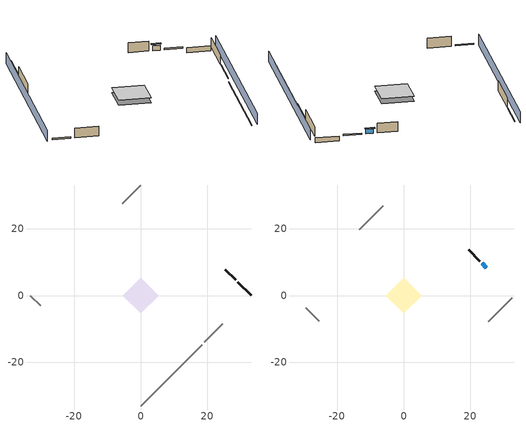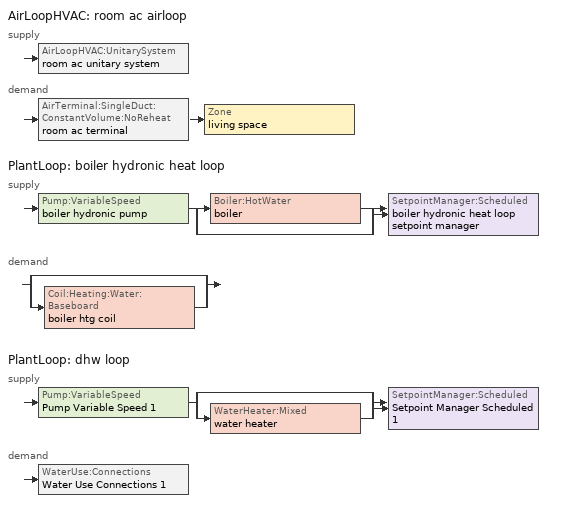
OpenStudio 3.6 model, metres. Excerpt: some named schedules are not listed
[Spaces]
crawlspace - vented 1
 floor foundation (Slab1 construction): -5.38,0 0,5.38 5.38,0 0,-5.38 z-0.91
 wall outside (RimJoist1 construction): 28.52,4.67 25.44,7.75 z0.3:0.61
 wall adiabatic (RimJoist2 construction): 19.1,-14.09 24.66,-8.53 z0.3:0.61
 wall adiabatic (RimJoist3 construction): -33.19,0 -30.11,-3.08 z0.3:0.61
 wall adiabatic (RimJoist4 construction): 0,33.19 -5.56,27.63 z0.3:0.61
 wall foundation (FoundationWall1 construction): 33.19,0 29.18,4.01 z-0.91:0.3
 wall adiabatic (FoundationWall2 construction): 0,-33.19 18.44,-14.75 z-0.3:0
living space 1
 floor to crawlspace - vented 1 (Floor1 construction): -5.38,0 0,5.38 5.38,0 0,-5.38 z0.3
 wall outside (Wall1 construction): 22.89,10.29 19.49,13.7 z0.3:2.74
 wall outside (AdiabaticWallConstruction): 24.78,8.4 23.55,9.64 z0.3:1.49
 wall adiabatic (Wall2 construction): 25.31,-7.87 32.53,-0.66 z0.3:2.74
 wall adiabatic (Wall3 construction): -29.45,-3.74 -25.44,-7.75 z0.3:2.74
 wall adiabatic (Wall4 construction): -6.22,26.97 -13.43,19.75 z0.3:2.74
 window (WindowConstruction): 24.78,8.4 23.55,9.64 z0.3:1.49
 ceiling adiabatic (Floor2 construction): 0,-5.38 5.38,0 0,5.38 -5.38,0 z0.3
shading: 24.78,8.4 23.55,9.64 z0.3:1.49; -0.86,34.05 -34.05,0.86 / 0.86,-34.05 34.05,-0.86 z0:2.74; 23.33,9.85 25,8.19 25.43,8.62 23.77,10.28 z1.8
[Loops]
AirLoopHVAC 'room ac airloop'
 supply: AirLoopHVAC:UnitarySystem 'room ac unitary system'
 demand: AirTerminal:SingleDuct:ConstantVolume:NoReheat 'room ac terminal' > Zone 'living space'
PlantLoop 'boiler hydronic heat loop'
 supply: Pump:VariableSpeed 'boiler hydronic pump' > split
  | Boiler:HotWater 'boiler'
  | bypass
  join > SetpointManager:Scheduled 'boiler hydronic heat loop setpoint manager'
 demand: split
  | bypass
  | Coil:Heating:Water:Baseboard 'boiler htg coil'
PlantLoop 'dhw loop'
 supply: Pump:VariableSpeed 'Pump Variable Speed 1' > split
  | bypass
  | WaterHeater:Mixed 'water heater'
  join > SetpointManager:Scheduled 'Setpoint Manager Scheduled 1'
 demand: WaterUse:Connections 'Water Use Connections 1'
[Site]
New York-Central Park Observatory-Belevedere Castle_NY_USA: Latitude {deg}=40.7793; Longitude {deg}=-73.9691; Time Zone {hr}=-5; Elevation {m}=40; Terrain=Suburbs
[Site:GroundTemperature:Shallow]
7.64675, 5.60199, 5.43824, 6.40858, 10.304, 14.1812, 17.5425, 19.6719, 19.8528, 18.1209, 14.8453, 11.087
[Site:GroundTemperature:Deep]
12.4817, 12.4817, 12.4817, 12.4817, 12.4817, 12.4817, 12.4817, 12.4817, 12.4817, 12.4817, 12.4817, 12.4817
[Site:WaterMainsTemperature]
Calculation Method=Schedule; Temperature Schedule=mains temperature schedule
[Building]
Building 1
[Material] Roughness=Rough
Name | Thickness {m} | Conductivity {W/m-K} | Density {kg/m3} | Specific Heat {J/kg-K} | Thermal Absorptance | Solar Absorptance | Visible Absorptance
osb sheathing 0.5 in. | 0.0127 | 0.115458 | 512.64 | 1214.23 | 0.9 | 0.7 | 0.7
wall layer 1 | 0.2032 | 0.391406 | 1762.2 | 795.53 | 0.9 | 0.7 | 0.7
gypsum board | 0.0127 | 0.160291 | 801 | 837.4 | 0.9 | 0.6 | 0.6
osb sheathing 0.5 in. 1; osb sheathing 0.5 in. 2; osb sheathing 0.5 in. 3; osb sheathing 0.5 in. 4 | 0.0127 | 0.115458 | 512.64 | 1214.23
wall layer 2; wall layer 3; wall layer 4 | 0.2032 | 0.737216 | 1762.2 | 795.53 | 0.9 | 0.7 | 0.7
rim joist stud and cavity | 0.0508 | 0.177757 | 50.32683 | 1063.81 | 0.9 | 0.7 | 0.7
rim joist stud and cavity 1; rim joist stud and cavity 2; rim joist stud and cavity 3 | 0.0508 | 0.10928 | 50.32683 | 1063.81
floor stud and cavity | 0.1397 | 0.923637 | 92.3553 | 1139.71 | 0.9 | 0.7 | 0.7
osb sheathing 0.75 in. | 0.01905 | 0.115458 | 512.64 | 1214.23 | 0.9 | 0.7 | 0.7
floor covering | 0.0127 | 0.0433444 | 54.468 | 1339.84 | 0.9 | 0.6 | 0.6
ceiling stud and cavity | 0.0889 | 1.05181 | 20.9862 | 1087.66 | 0.9 | 0.7 | 0.7
gypsum board 1 | 0.00254 | 0.160291 | 801 | 837.4 | 0.9 | 0.6 | 0.6
concrete 8.0 in. | 0.2032 | 1.803125 | 2242.8 | 837.4 | 0.9 | 0.7 | 0.7
soil 0.5 in. | 0.0127 | 1.731 | 1842.3 | 418.7 | 0.9 | 0.7 | 0.7
wall layer 5 | 0.1524 | 56.523 | 2242.8 | 837.4 | 0.9 | 0.6 | 0.6
wood siding | 0.0254 | 0.102417 | 544.68 | 1172.36
wall rigid ins | 0.512978 | 0.029427 | 32.04 | 1214.23 | 0.9 | 0.7 | 0.7
wall stud and cavity | 0.0889 | 0.380278 | 52.3479 | 1209.89 | 0.9 | 0.7 | 0.7
wall stud and cavity 1 | 0.0889 | 0.391764 | 83.0341 | 1211.67 | 0.9 | 0.7 | 0.7
furniture material living space 1 | 0.1524 | 0.115458 | 640.8 | 1214.23 | 0.9 | 0.6 | 0.6
[Construction]
Wall1 construction: osb sheathing 0.5 in., wall layer 1, gypsum board
Wall2 construction: osb sheathing 0.5 in. 1, wall layer 2, gypsum board
Wall3 construction: osb sheathing 0.5 in. 2, wall layer 3, gypsum board
Wall4 construction: osb sheathing 0.5 in. 3, wall layer 4, gypsum board
RimJoist1 construction: rim joist stud and cavity
RimJoist2 construction: rim joist stud and cavity 1
RimJoist3 construction: rim joist stud and cavity 2
RimJoist4 construction: rim joist stud and cavity 3
Floor1 construction: floor stud and cavity, osb sheathing 0.75 in., floor covering
Floor2 construction: ceiling stud and cavity, gypsum board 1
FoundationWall1 construction: concrete 8.0 in.
Slab1 construction: soil 0.5 in.
FoundationWall2 construction: osb sheathing 0.5 in. 4, wall layer 5
WindowConstruction: WindowMaterial
AdiabaticWallConstruction: wood siding, wall rigid ins, wall stud and cavity, gypsum board
PartitionWallConstruction: gypsum board, wall stud and cavity 1, gypsum board
furniture construction living space 1: furniture material living space 1
[WindowMaterial:SimpleGlazingSystem]
WindowMaterial: U-Factor {W/m2-K}=4.76952; Solar Heat Gain Coefficient=0.63
[ThermalZone] Use Ideal Air Loads=No
Name | Volume {m3} | Thermostat
living space | 141.131 | living space temperature setpoint
crawlspace - vented | 70.5656
[Sizing:Zone] Zone Cooling Design Supply Air Temperature Input Method=SupplyAirTemperature; Zone Cooling Design Supply Air Temperature {C}=14; Zone Cooling Design Supply Air Temperature Difference {deltaC}=11.11; Zone Heating Design Supply Air Temperature Input Method=SupplyAirTemperature; Zone Heating Design Supply Air Temperature {C}=40; Zone Heating Design Supply Air Temperature Difference {deltaC}=11.11; Zone Cooling Design Supply Air Humidity Ratio {kg-H2O/kg-air}=0.0085; Zone Heating Design Supply Air Humidity Ratio {kg-H2O/kg-air}=0.008; Cooling Design Air Flow Method=DesignDay; Heating Design Air Flow Method=DesignDay; Account for Dedicated Outdoor Air System=No; Dedicated Outdoor Air System Control Strategy=NeutralSupplyAir; Dedicated Outdoor Air Low Setpoint Temperature for Design {C}=autosize; Dedicated Outdoor Air High Setpoint Temperature for Design {C}=autosize; Zone Load Sizing Method=Sensible Load Only No Latent Load; Zone Latent Cooling Design Supply Air Humidity Ratio Input Method=HumidityRatioDifference; Zone Cooling Design Supply Air Humidity Ratio Difference {kgWater/kgDryAir}=0.005; Zone Latent Heating Design Supply Air Humidity Ratio Input Method=HumidityRatioDifference; Zone Humidification Design Supply Air Humidity Ratio Difference {kgWater/kgDryAir}=0.005
living space; crawlspace - vented
[Zone equipment]
living space: ideal air system, room ac terminal, boiler baseboard
[Space]
Name | Thermal Zone
living space 1 | living space
crawlspace - vented 1 | crawlspace - vented
[ThermostatSetpoint:DualSetpoint]
living space temperature setpoint: Heating Setpoint Temperature Schedule=heating setpoint; Cooling Setpoint Temperature Schedule=cooling setpoint
[Foundation:Kiva]
Foundation Kiva 1: Initial Indoor Air Temperature {C}=0.451371; Wall Height Above Grade {m}=0.3048; Wall Depth Below Slab {m}=0.2032
[Foundation:Kiva:Settings]
Soil Conductivity {W/m-K}=1.731; Soil Density {kg/m3}=1842.3; Soil Specific Heat {J/kg-K}=418.7; Ground Solar Absorptivity=0.9; Ground Thermal Absorptivity=0.9; Ground Surface Roughness {m}=0.03; Far-Field Width {m}=40; Deep-Ground Boundary Condition=ZeroFlux; Deep-Ground Depth {m}=40; Minimum Cell Dimension {m}=0.2; Maximum Cell Growth Coefficient=3; Simulation Timestep=Timestep
[SurfaceProperty:ExposedFoundationPerimeter]
Slab1: Exposed Perimeter Calculation Method=TotalExposedPerimeter; Total Exposed Perimeter {m}=5.66928
[EnergyManagementSystem:Actuator]
Name | Actuated Component | Actuated Component Type | Actuated Component Control Type | Zone or Space
fixedwindow0_actuator | Window1 | Surface | View Factor To Ground
boiler_hydronic_pump_pressure_rise_act | boiler hydronic pump | Pump | Pump Pressure Rise
boiler_pilot_light_act | boiler pilot light | OtherEquipment | Power Level | living space 1
water_heater_ec_adj_act | water heater EC adjustment | OtherEquipment | Power Level | living space 1
natural_vent_flow_act | natural vent flow | Zone Infiltration | Air Exchange Flow Rate
whole_house_fan_flow_act | whole house fan flow | Zone Infiltration | Air Exchange Flow Rate
whole_house_fan_act | whole house fan | ElectricEquipment | Electricity Rate | living space 1
mech_vent_house_fan_cfis_act | mech vent house fan cfis | ElectricEquipment | Electricity Rate | living space 1
infil_flow_act | infil flow | Zone Infiltration | Air Exchange Flow Rate
mech_vent_house_fan_sensible_load_equip_act | mech vent house fan sensible load equip | OtherEquipment | Power Level | living space 1
mech_vent_house_fan_latent_load_equip_act | mech vent house fan latent load equip | OtherEquipment | Power Level | living space 1
[EnergyManagementSystem:Sensor]
Name | Output Variable or Output Meter Index Key | Output Variable or Output Meter
fixedwindow_shading_coefficient | trans schedule winter=0.85 summer=0.7 | Schedule Value
room_ac_supply_fan_s | room ac supply fan | Fan Electricity Energy
room_ac_clg_coil_s | room ac clg coil | Cooling Coil Total Cooling Energy
boiler_plr_s; boiler_plr_s_1 | boiler | Boiler Part Load Ratio
boiler_hydronic_pump_mfr_s | boiler hydronic pump | Pump Mass Flow Rate
boiler_hydronic_pump_s | boiler hydronic pump | Pump Electricity Energy
boiler_baseboard_s | boiler baseboard | Baseboard Total Heating Energy
water_heater_energy | water heater | Water Heater NaturalGas Rate
water_heater_on_cycle_parasitic | water heater | Water Heater On Cycle Parasitic Electricity Rate
water_heater_off_cycle_parasitic | water heater | Water Heater Off Cycle Parasitic Electricity Rate
cool_season | cooling season schedule | Schedule Value
out_pb_s |  | Site Outdoor Air Barometric Pressure
out_wt_s |  | Site Outdoor Air Humidity Ratio
airflow_win_s | living space | Zone Air Humidity Ratio
site_vw_s |  | Site Wind Speed
airflow_tin_s | living space | Zone Mean Air Temperature
airflow_tt_s | living space | Zone Outdoor Air Drybulb Temperature
room_ac_airloop_Fan_RTF_s | room ac supply fan | Fan Runtime Fraction
natural_vent_s | natural vent schedule | Schedule Value
htg_sp_s | heating setpoint | Schedule Value
clg_sp_s | cooling setpoint | Schedule Value
mech_vent_range_fan_0_sch_s | mech vent range fan 0 schedule | Schedule Value
mech_vent_bath_fan_0_sch_s | mech vent bath fan 0 schedule | Schedule Value
zone_htg_unmet_s | living space | Zone Heating Setpoint Not Met Time
zone_clg_unmet_s | living space | Zone Cooling Setpoint Not Met Time
htg_load_liv |  | Heating:EnergyTransfer:Zone:LIVING SPACE
clg_load_liv |  | Cooling:EnergyTransfer:Zone:LIVING SPACE
htg_load_tot |  | Heating:EnergyTransfer
clg_load_tot |  | Cooling:EnergyTransfer
[EnergyManagementSystem:Program]
fixedwindow_view_factor_to_ground_program: Set fixedwindow0_actuator = 0.5*fixedwindow_shading_coefficient
room_ac_supply_fan_disaggregate_program: Set room_ac_supply_fan_clg = 0; If room_ac_clg_coil_s > 0; Set room_ac_supply_fan_clg = room_ac_supply_fan_s; EndIf
boiler_hydronic_pump_power_program: Set heating_plr = boiler_plr_s; Set pump_total_eff = boiler_hydronic_pump_rated_mfr / 1000 * 20000.0 / 105.769230769231; Set pump_vfr = boiler_hydronic_pump_mfr_s / 1000; If pump_vfr > 0; Set boiler_hydronic_pump_pressure_rise_act = 105.76923076923076 * heating_plr * pump_total_eff / pump_vfr; Else; Set boiler_hydronic_pump_pressure_rise_act = 0; EndIf
boiler_pilot_light_program: Set boiler_pilot_light_act = (1.0 - boiler_plr_s_1) * 0.0; Set boiler_pilot_energy = boiler_pilot_light_act * 3600 * SystemTimeStep
boiler_hydronic_pump_disaggregate_program: Set boiler_hydronic_pump_primary_htg = boiler_hydronic_pump_s
water_heater_EC_adj: Set dhw_e_cons = water_heater_energy + water_heater_on_cycle_parasitic + water_heater_off_cycle_parasitic; Set water_heater_ec_adj_act = 0.0 * dhw_e_cons; Set ec_adj_energy = water_heater_ec_adj_act * 3600 * SystemTimeStep
natural_vent_program: Set Tin = airflow_tin_s; Set Tout = airflow_tt_s; Set Wout = out_wt_s; Set Pbar = out_pb_s; Set Phiout = (@RhFnTdbWPb Tout Wout Pbar); Set MaxHR = 0.0115; Set MaxRH = 0.7; Set Tnvsp = (htg_sp_s + clg_sp_s) / 2; Set NVavail = natural_vent_s; Set ClgSsnAvail = cool_season; Set natural_vent_flow_act = 0; Set whole_house_fan_flow_act = 0; Set whole_house_fan_act = 0; If ((Wout < MaxHR) && (Phiout < MaxRH) && (Tin > Tout) && (Tin > Tnvsp) && (ClgSsnAvail > 0)); Set WHF_Flow = 0; Set Adj = (Tin-Tnvsp)/(Tin-Tout); Set Adj = (@Min Adj 1); Set Adj = (@Max Adj 0); If (WHF_Flow > 0); Set whole_house_fan_flow_act = WHF_Flow*Adj; Set WHF_W = 0; Set whole_house_fan_act = WHF_W*Adj; ElseIf (NVavail > 0); Set NVArea = 832.8385923840001; Set Cs = 8.963020389461627e-05; Set Cw = 6.158219665777789e-05; Set Tdiff = Tin-Tout; Set dT = (@Abs Tdiff); Set Vwind = site_vw_s; Set SGNV = NVArea*Adj*((((Cs*dT)+(Cw*(Vwind^2)))^0.5)/1000); Set MaxNV = 0.7840620189696001; Set natural_vent_flow_act = (@Min SGNV MaxNV); EndIf; EndIf
infil_program: Set p_m = 0.14; Set p_s = 0.22; Set s_m = 270; Set s_s = 370; Set z_m = 9.99744; Set z_s = 2.4384; Set f_t = (((s_m/z_m)^p_m)*((z_s/s_s)^p_s)); Set Tdiff = airflow_tin_s-airflow_tt_s; Set dT = @Abs Tdiff; Set c = 0.0555; Set Cs = 0.0711; Set Cw = 0.1276; Set n = 0.65; Set sft = (f_t*0.7000000000000001); Set temp1 = ((c*Cw)*((sft*site_vw_s)^(2*n)))^2; Set Qinf = (((c*Cs*(dT^n))^2)+temp1)^0.5; Set Qinf = (@Max Qinf 0); Set mech_vent_house_fan_sensible_load_equip_act = 0.0; Set mech_vent_house_fan_latent_load_equip_act = 0.0; Set OASupInPb = out_pb_s; Set OASupInTemp = airflow_tt_s; Set OASupInW = out_wt_s; Set OASupRho = (@RhoAirFnPbTdbW OASupInPb OASupInTemp OASupInW); Set OASupCp = (@CpAirFnW OASupInW); Set OASupInEnth = (@HFnTdbW OASupInTemp OASupInW); Set ZoneTemp = airflow_tin_s; Set ZoneW = airflow_win_s; Set ZoneCp = (@CpAirFnW ZoneW); Set ZoneAirEnth = (@HFnTdbW ZoneTemp ZoneW); Set mech_vent_house_fan_cfis_act = 0.0; Set QWHV_cfis_sup = 0.0; Set QWHV_cfis_suppl_sup = 0.0; Set QWHV_cfis_suppl_exh = 0.0; Set Qrange = 0; Set Qrange = Qrange + 0.04719 * mech_vent_range_fan_0_sch_s; Set Qbath = 0; Set Qbath = Qbath + 0.0236 * mech_vent_bath_fan_0_sch_s; Set Qdryer = 0; Set QWHV_sup = 0.0; Set QWHV_exh = 0.0; Set Qexhaust = Qrange + Qbath + Qdryer + QWHV_exh + QWHV_cfis_suppl_exh; Set Qsupply = QWHV_sup + QWHV_cfis_sup + QWHV_cfis_suppl_sup; Set Qfan = (@Max Qexhaust Qsupply); If Qfan > 0; Set Qavg = ((Qexhaust + Qsupply) / 2.0); If ((@Abs (Qexhaust - Qavg)) / Qavg) <= 0.1; Set phi = 1; Else; Set phi = (Qinf / (Qinf + Qfan)); EndIf; Set Qinf_adj = phi * Qinf; Else; Set Qinf_adj = Qinf; EndIf; Set infil_flow_act = Qinf_adj; Set Qload = Qfan; Set Effectiveness_Sens = 0.0; Set Effectiveness_Lat = 0.0; Set Fan_MFR = Qload * OASupRho; Set ZoneInEnth = OASupInEnth; Set ZoneInTemp = OASupInTemp; Set FanTotalToLv = Fan_MFR * (ZoneInEnth - ZoneAirEnth); Set FanSensToLv = Fan_MFR * ZoneCp * (ZoneInTemp - ZoneTemp); Set FanLatToLv = FanTotalToLv - FanSensToLv; Set mech_vent_house_fan_sensible_load_equip_act = mech_vent_house_fan_sensible_load_equip_act + FanSensToLv; Set mech_vent_house_fan_latent_load_equip_act = mech_vent_house_fan_latent_load_equip_act + FanLatToLv
unmet_hours_program: Set htg_unmet_hours = 0; Set clg_unmet_hours = 0; If ((DayOfYear >= 1) && (DayOfYear <= 365)); Set htg_unmet_hours = htg_unmet_hours + zone_htg_unmet_s; EndIf; If ((DayOfYear >= 1) && (DayOfYear <= 365)); Set clg_unmet_hours = clg_unmet_hours + zone_clg_unmet_s; EndIf
total_loads_program: Set loads_htg_tot = 0; Set loads_clg_tot = 0; If htg_load_liv > 0; Set loads_htg_tot = (htg_load_tot - clg_load_tot) * 1.0; ElseIf clg_load_liv > 0; Set loads_clg_tot = (clg_load_tot - htg_load_tot) * 0.4; EndIf
[EnergyManagementSystem:ProgramCallingManager]
fixedwindow_view_factor_to_ground_program calling manager: BeginZoneTimestepAfterInitHeatBalance; fixedwindow_view_factor_to_ground_program
room ac supply fan disaggregate program calling manager: EndOfSystemTimestepBeforeHVACReporting; room_ac_supply_fan_disaggregate_program
boiler hydronic pump power program calling manager: EndOfSystemTimestepBeforeHVACReporting; boiler_hydronic_pump_power_program
boiler pilot light program manager: EndOfSystemTimestepBeforeHVACReporting; boiler_pilot_light_program
boiler hydronic pump disaggregate program calling manager: EndOfSystemTimestepBeforeHVACReporting; boiler_hydronic_pump_disaggregate_program
water heater EC_adj ProgramManager: EndOfSystemTimestepBeforeHVACReporting; water_heater_EC_adj
natural_vent_program calling manager: BeginZoneTimestepAfterInitHeatBalance; natural_vent_program
infil_program calling manager: BeginZoneTimestepAfterInitHeatBalance; infil_program
unmet_hours_program calling manager: EndOfZoneTimestepBeforeZoneReporting; unmet_hours_program
total_loads_program calling manager: EndOfZoneTimestepAfterZoneReporting; total_loads_program
[InternalMass:Definition] Design Level Calculation Method=SurfaceArea
Name | Construction | Surface Area {m2}
partition wall mass | PartitionWallConstruction | 57.8786
furniture mass living space 1 | furniture construction living space 1 | 23.1514
[InternalMass] Space or SpaceType=living space 1; Multiplier=1
Name | Internal Mass Definition
partition wall mass | partition wall mass
furniture mass living space 1 | furniture mass living space 1
[External:File]
External File 1: File=C:/Users/ylou2/Desktop/resstock-3.1.0/national_baseline/run12/run/in.schedules.csv
[People:Definition]
occupants: Number of People Calculation Method=People; Number of People {people}=2; Fraction Radiant=0.314171; Sensible Heat Fraction=0.56303; Carbon Dioxide Generation Rate {m3/s-W}=0; Enable ASHRAE 55 Comfort Warnings=No; Mean Radiant Temperature Calculation Type=ZoneAveraged
[People]
occupants: People Definition=occupants; Space or SpaceType=living space 1; Number of People Schedule=occupants; Activity Level Schedule=occupants activity schedule; Multiplier=1
[ZoneHVAC:IdealLoadsAirSystem]
ideal air system: Maximum Heating Supply Air Temperature {C}=50; Minimum Cooling Supply Air Temperature {C}=10; Maximum Heating Supply Air Humidity Ratio {kg-H2O/kg-air}=0.015; Minimum Cooling Supply Air Humidity Ratio {kg-H2O/kg-air}=0.01; Heating Limit=LimitCapacity; Maximum Sensible Heating Capacity {W}=0; Cooling Limit=NoLimit; Dehumidification Control Type=None; Humidification Control Type=None
[Coil:Cooling:DX:SingleSpeed]
room ac clg coil: Availability Schedule=Always On Discrete; Rated Total Cooling Capacity {W}=1030.44; Rated Sensible Heat Ratio=0.65; Rated COP {W/W}=3.10481; Rated Air Flow Rate {m3/s}=0.0431435; Rated Evaporator Fan Power Per Volume Flow Rate 2017 {W/(m3/s)}=773.3; Rated Evaporator Fan Power Per Volume Flow Rate 2023 {W/(m3/s)}=934.4; Total Cooling Capacity Function of Temperature Curve=Cool-CAP-fT1; Total Cooling Capacity Function of Flow Fraction Curve=Cool-CAP-fFF1; Energy Input Ratio Function of Temperature Curve=Cool-EIR-fT1; Energy Input Ratio Function of Flow Fraction Curve=Cool-EIR-fFF1; Part Load Fraction Correlation Curve=Cool-PLF-fPLR1; Minimum Outdoor Dry-Bulb Temperature for Compressor Operation {C}=-25; Nominal Time for Condensate Removal to Begin {s}=1000; Ratio of Initial Moisture Evaporation Rate and Steady State Latent Capacity=1.5; Maximum Cycling Rate {cycles/hr}=3; Latent Capacity Time Constant {s}=45; Condenser Type=AirCooled; Evaporative Condenser Effectiveness=0.9; Evaporative Condenser Air Flow Rate {m3/s}=autosize; Evaporative Condenser Pump Rated Power Consumption {W}=autosize; Crankcase Heater Capacity {W}=0; Maximum Outdoor Dry-Bulb Temperature for Crankcase Heater Operation {C}=10; Basin Heater Capacity {W/K}=0; Basin Heater Setpoint Temperature {C}=2
[Fan:SystemModel]
room ac supply fan: Availability Schedule=Always On Discrete; Design Maximum Air Flow Rate {m3/s}=0.0429472; Speed Control Method=Discrete; Electric Power Minimum Flow Rate Fraction=0.2; Design Pressure Rise {Pa}=1e-06; Motor Efficiency=1; Motor In Air Stream Fraction=1; Design Electric Power Consumption {W}=autosize; Design Power Sizing Method=TotalEfficiencyAndPressure; Electric Power Per Unit Flow Rate {W/(m3/s)}=840; Electric Power Per Unit Flow Rate Per Unit Pressure {W-s/m3-Pa}=1.66667; Fan Total Efficiency=1; Motor Loss Radiative Fraction=0; Speed Flow Fraction 1=1; Speed Electric Power Fraction 1=1
[EnergyManagementSystem:OutputVariable] Type of Data in Variable=Summed; Update Frequency=SystemTimestep; Units=J
Name | EMS Variable | EMS Program or Subroutine
room ac supply fan clg disaggregate | room_ac_supply_fan_clg | room_ac_supply_fan_disaggregate_program
boiler pilot light outvar | boiler_pilot_energy | boiler_pilot_light_program
boiler hydronic pump htg primary disaggregate | boiler_hydronic_pump_primary_htg | boiler_hydronic_pump_disaggregate_program
water heater EC adjustment outvar | ec_adj_energy | water_heater_EC_adj
[AirLoopHVAC:UnitarySystem]
room ac unitary system: Control Type=Load; Controlling Zone or Thermostat Location=living space; Dehumidification Control Type=None; Availability Schedule=Always On Discrete; Supply Fan=room ac supply fan; Fan Placement=BlowThrough; Supply Air Fan Operating Mode Schedule=room ac auto fan schedule; DX Heating Coil Sizing Ratio=1; Cooling Coil=room ac clg coil; Use DOAS DX Cooling Coil=No; DOAS DX Cooling Coil Leaving Minimum Air Temperature {C}=2; Latent Load Control=SensibleOnlyLoadControl; Supply Air Flow Rate Method During Cooling Operation=SupplyAirFlowRate; Supply Air Flow Rate During Cooling Operation {m3/s}=0.0429472; Supply Air Flow Rate Method During Heating Operation=SupplyAirFlowRate; Supply Air Flow Rate During Heating Operation {m3/s}=0; Supply Air Flow Rate When No Cooling or Heating is Required {m3/s}=0; Maximum Supply Air Temperature {C}=48.8889; Maximum Outdoor Dry-Bulb Temperature for Supplemental Heater Operation {C}=21; Maximum Cycling Rate {cycles/hr}=2.5; Heat Pump Time Constant {s}=60; Fraction of On-Cycle Power Use=0.01; Heat Pump Fan Delay Time {s}=60; Ancilliary On-Cycle Electric Power {W}=0; Ancilliary Off-Cycle Electric Power {W}=0
[AirLoopHVAC]
room ac airloop: Availability Schedule=Always On Discrete; Design Supply Air Flow Rate {m3/s}=0.0429472; Design Return Air Flow Fraction of Supply Air Flow=1
[Sizing:System]
room ac airloop: Central Heating Maximum System Air Flow Ratio=0.3; Preheat Design Temperature {C}=7; Preheat Design Humidity Ratio {kg-H2O/kg-Air}=0.008; Precool Design Temperature {C}=12.8; Precool Design Humidity Ratio {kg-H2O/kg-Air}=0.008; Central Cooling Design Supply Air Temperature {C}=12.8; Central Heating Design Supply Air Temperature {C}=16.7; 100% Outdoor Air in Cooling=Yes; 100% Outdoor Air in Heating=Yes; Central Cooling Design Supply Air Humidity Ratio {kg-H2O/kg-Air}=0.0085; Zone Maximum Outdoor Air Fraction=1; Cooling Supply Air Flow Rate Per Floor Area {m3/s-m2}=0.00996765; Cooling Fraction of Autosized Cooling Supply Air Flow Rate=1; Cooling Supply Air Flow Rate Per Unit Cooling Capacity {m3/s-W}=3.94755e-05; Heating Supply Air Flow Rate Per Floor Area {m3/s-m2}=0.00996765; Heating Fraction of Autosized Heating Supply Air Flow Rate=1; Heating Fraction of Autosized Cooling Supply Air Flow Rate=1; Heating Supply Air Flow Rate Per Unit Heating Capacity {m3/s-W}=3.15882e-05; Cooling Design Capacity Method=CoolingDesignCapacity; Cooling Design Capacity {W}=autosize; Cooling Design Capacity Per Floor Area {W/m2}=234.7; Fraction of Autosized Cooling Design Capacity=1; Heating Design Capacity Method=HeatingDesignCapacity; Heating Design Capacity {W}=autosize; Heating Design Capacity Per Floor Area {W/m2}=157; Fraction of Autosized Heating Design Capacity=1; Central Cooling Capacity Control Method=OnOff; Occupant Diversity=autosize
[AirTerminal:SingleDuct:ConstantVolume:NoReheat]
room ac terminal: Availability Schedule=Always On Discrete; Maximum Air Flow Rate {m3/s}=0.0429472
[PlantLoop] Glycol Concentration=0; Load Distribution Scheme=Optimal
Name | Fluid Type | Maximum Loop Temperature {C} | Minimum Loop Temperature {C} | Minimum Loop Flow Rate {m3/s} | Plant Loop Volume {m3} | Maximum Loop Flow Rate {m3/s}
boiler hydronic heat loop | Water | 100 | 0 | 0 | Autocalculate
dhw loop |  |  |  |  | 0.003 | 0.01
[Sizing:Plant] Loop Type=Heating; Sizing Option=NonCoincident; Zone Timesteps in Averaging Window=1; Coincident Sizing Factor Mode=None
Name | Design Loop Exit Temperature {C} | Loop Design Temperature Difference {deltaC}
boiler hydronic heat loop | 82.2222 | 11.1111
dhw loop | 51.6667 | 5.55556
[Pump:VariableSpeed] Fraction of Motor Inefficiencies to Fluid Stream=0; Coefficient 1 of the Part Load Performance Curve=0; Coefficient 2 of the Part Load Performance Curve=1; Coefficient 3 of the Part Load Performance Curve=0; Coefficient 4 of the Part Load Performance Curve=0; Pump Control Type=Intermittent; Skin Loss Radiative Fraction=0.5; Design Power Sizing Method=PowerPerFlowPerPressure; Design Electric Power per Unit Flow Rate {W/(m3/s)}=348701.1; Design Shaft Power per Unit Flow Rate per Unit Head {W-s/m3-Pa}=1.28205; Design Minimum Flow Rate Fraction=0
Name | Rated Flow Rate {m3/s} | Rated Pump Head {Pa} | Rated Power Consumption {W} | Motor Efficiency
boiler hydronic pump | 0.00396635 | 20000 | 105.769 | 0.85
Pump Variable Speed 1 | 0.01 | 1 | 0 | 1
[Boiler:HotWater]
boiler: Fuel Type=NaturalGas; Nominal Capacity {W}=3444.17; Nominal Thermal Efficiency=0.78; Efficiency Curve Temperature Evaluation Variable=LeavingBoiler; Normalized Boiler Efficiency Curve=NonCondensingBoilerEff; Minimum Part Load Ratio=0; Maximum Part Load Ratio=1; Optimum Part Load Ratio=1; Water Outlet Upper Temperature Limit {C}=99.9; Boiler Flow Mode=LeavingSetpointModulated; Parasitic Electric Load {W}=0; Sizing Factor=1
[EnergyManagementSystem:InternalVariable]
Name | Internal Data Index Key | Internal Data Type
boiler_hydronic_pump_rated_mfr | boiler hydronic pump | Pump Maximum Mass Flow Rate
room_ac_airloop_max_sup_fan_mfr | room ac supply fan | Fan Maximum Mass Flow Rate
[OtherEquipment:Definition] Design Level Calculation Method=EquipmentLevel
Name | Design Level {W} | Fraction Latent | Fraction Radiant | Fraction Lost
boiler pilot light; water heater EC adjustment | 0.01 | 0 | 0 | 1
cooking range 2 | 1596.54 | 0.161847 | 0.382892 | 0.2
water sensible | -125.151 | 0 | 0.6 | 0
water latent | 126.987 | 1 | 0 | 0
mech vent house fan sensible load equip | 0 | 0 | 0 | 0
mech vent house fan latent load equip | 0 | 1 | 0 | 0
[OtherEquipment] Space or SpaceType=living space 1
Name | Other Equipment Definition | Schedule | Fuel Type
boiler pilot light | boiler pilot light | Always On Discrete | NaturalGas
water heater EC adjustment | water heater EC adjustment | Always On Discrete | NaturalGas
cooking range 1 | cooking range 2 | cooking_range | NaturalGas
water sensible | water sensible | hot_water_fixtures | None
water latent | water latent | hot_water_fixtures | None
mech vent house fan sensible load equip | mech vent house fan sensible load equip | Always On Discrete | None
mech vent house fan latent load equip | mech vent house fan latent load equip | Always On Discrete | None
[SetpointManager:Scheduled] Control Variable=Temperature
Name | Schedule
boiler hydronic heat loop setpoint manager | boiler hydronic heat supply setpoint
Setpoint Manager Scheduled 1 | dhw temp
[Coil:Heating:Water:Baseboard]
boiler htg coil: Heating Design Capacity Method=HeatingDesignCapacity; Heating Design Capacity {W}=3444.17; Heating Design Capacity Per Floor Area {W/m2}=0; Fraction of Autosized Heating Design Capacity=0.8; U-Factor Times Area Value {W/K}=247.98; Maximum Water Flow Rate {m3/s}=0.000148368; Convergence Tolerance=0.001
[ZoneHVAC:Baseboard:Convective:Water]
boiler baseboard: Availability Schedule=Always On Discrete; Heating Coil=boiler htg coil
[WaterHeater:Mixed]
water heater: Tank Volume {m3}=0.00378541; Setpoint Temperature Schedule=water heater setpoint; Deadband Temperature Difference {deltaC}=0; Maximum Temperature Limit {C}=99; Heater Control Type=Modulate; Heater Maximum Capacity {W}=2.93071e+10; Heater Minimum Capacity {W}=0; Heater Fuel Type=NaturalGas; Heater Thermal Efficiency=0.7544; Off Cycle Parasitic Fuel Consumption Rate {W}=0; Off Cycle Parasitic Fuel Type=Electricity; Off Cycle Parasitic Heat Fraction to Tank=0; On Cycle Parasitic Fuel Consumption Rate {W}=0; On Cycle Parasitic Fuel Type=Electricity; On Cycle Parasitic Heat Fraction to Tank=0; Ambient Temperature Indicator=ThermalZone; Ambient Temperature Thermal Zone=living space; Off Cycle Loss Coefficient to Ambient Temperature {W/K}=0; Off Cycle Loss Fraction to Thermal Zone=1; On Cycle Loss Coefficient to Ambient Temperature {W/K}=0; On Cycle Loss Fraction to Thermal Zone=1; Use Side Effectiveness=1; Source Side Effectiveness=1; Use Side Design Flow Rate {m3/s}=autosize; Source Side Design Flow Rate {m3/s}=autosize; Indirect Water Heating Recovery Time {hr}=1.5; Source Side Flow Control Mode=IndirectHeatPrimarySetpoint
[WaterHeater:Sizing]
water heater: Design Mode=PeakDraw; Time Storage Can Meet Peak Draw {hr}=0.538503; Time for Tank Recovery {hr}=0; Nominal Tank Volume for Autosizing Plant Connections {m3}=1
[WaterUse:Connections]
Water Use Connections 1: Drain Water Heat Exchanger Type=None; Drain Water Heat Exchanger Destination=Plant; Water Use Equipment Name 1=dhw fixtures; Water Use Equipment Name 2=dhw distribution waste
[ElectricEquipment:Definition] Design Level Calculation Method=EquipmentLevel
Name | Design Level {W} | Fraction Latent | Fraction Radiant | Fraction Lost
fridge; fridge 3 | 65.0889 | 0 | 0.6 | 0
cooking range | 54.4762 | 0.161847 | 0.382892 | 0.2
misc plug loads | 131.951 | 0.021 | 0.558 | 0.049
whole house fan; mech vent house fan | 0 | 0 | 0 | 1
mech vent house fan cfis | 0 | 0 | 0 | 0
mech vent range fan 0 | 30 | 0 | 0 | 1
mech vent bath fan 0 | 15 | 0 | 0 | 1
[ElectricEquipment] Space or SpaceType=living space 1
Name | Electric Equipment Definition | Schedule
fridge | fridge | fridge
fridge 2 | fridge 3 | fridge 1
cooking range | cooking range | cooking_range
misc plug loads | misc plug loads | plug_loads_other
whole house fan | whole house fan | Always On Discrete
mech vent house fan | mech vent house fan | mech vent house fan schedule
mech vent house fan cfis | mech vent house fan cfis | mech vent house fan cfis schedule
mech vent range fan 0 | mech vent range fan 0 | mech vent range fan 0 schedule
mech vent bath fan 0 | mech vent bath fan 0 | mech vent bath fan 0 schedule
[WaterUse:Equipment:Definition] Target Temperature Schedule=mixed water temperature schedule
Name | Peak Flow Rate {m3/s}
dhw fixtures | 7.22153e-06
dhw distribution waste | 2.84631e-06
[WaterUse:Equipment] Flow Rate Fraction Schedule=hot_water_fixtures
Name | Water Use Equipment Definition
dhw fixtures | dhw fixtures
dhw distribution waste | dhw distribution waste
[Lights:Definition]
interior lighting: Design Level Calculation Method=LightingLevel; Lighting Level {W}=434.304; Fraction Radiant=0.6; Fraction Visible=0.2; Return Air Fraction=0
[Lights]
interior lighting: Lights Definition=interior lighting; Space or SpaceType=living space 1; Schedule=lighting_interior; Fraction Replaceable=1
[Exterior:Lights:Definition]
exterior lighting: Design Level {W}=47.4202
[Exterior:Lights]
exterior lighting: Exterior Lights Definition=exterior lighting; Schedule=exterior lighting schedule
[SpaceInfiltration:DesignFlowRate] Schedule=Always On Discrete
Name | Space or SpaceType | Design Flow Rate Calculation Method | Design Flow Rate {m3/s} | Air Changes per Hour {1/hr} | Constant Term Coefficient | Temperature Term Coefficient | Velocity Term Coefficient | Velocity Squared Term Coefficient
natural vent flow; whole house fan flow; infil flow | living space 1 | Flow/Space | 0
infil|crawlspace - vented 1 | crawlspace - vented 1 | AirChanges/Hour |  | 3.33642 | 1 | 0 | 0 | 0
[Schedule:Ruleset]
Name | Default Day Schedule
heating setpoint | heating setpoint default day
cooling setpoint | cooling setpoint default day
trans schedule winter=0.85 summer=0.7 | trans schedule winter=0.85 summer=0.7 default day
fridge | fridge default day
fridge 1 | fridge default day 1
exterior lighting schedule | exterior lighting schedule default day
cooling season schedule | cooling season schedule default day
natural vent schedule | natural vent schedule default day
mech vent range fan 0 schedule | mech vent range fan 0 schedule default day
mech vent bath fan 0 schedule | mech vent bath fan 0 schedule default day
[Schedule:Day]
heating setpoint default day; cooling setpoint default day; trans schedule winter=0.85 summer=0.7 default day; fridge default day; fridge default day 1; exterior lighting schedule default day; cooling season schedule default day; natural vent schedule default day; mech vent range fan 0 schedule default day; mech vent bath fan 0 schedule default day: 24, 0, 0
fridge allday1; fridge allday12; fridge allday1 1; fridge allday12 1: 1, 0, 0.610949, 2, 0, 0.595675, 3, 0, 0.580401, 4, 0, 0.565128, 6, 0, 0.549854, 7, 0, 0.580401, 8, 0, 0.610949, 10, 0, 0.626223, 12, 0, 0.610949, 15, 0, 0.641496, 16, 0, 0.626223, 17, 0, 0.672044, 18, 0, 0.733139, 19, 0, 0.763686, 20, 0, 0.733139, 21, 0, 0.717865, 22, 0, 0.702591, 23, 0, 0.672044, 24, 0, 0.626223
fridge allday2; fridge allday2 1: 1, 0, 0.609489, 2, 0, 0.594252, 3, 0, 0.579015, 4, 0, 0.563777, 6, 0, 0.54854, 7, 0, 0.579015, 8, 0, 0.609489, 10, 0, 0.624726, 12, 0, 0.609489, 15, 0, 0.639964, 16, 0, 0.624726, 17, 0, 0.670438, 18, 0, 0.731387, 19, 0, 0.761861, 20, 0, 0.731387, 21, 0, 0.71615, 22, 0, 0.700912, 23, 0, 0.670438, 24, 0, 0.624726
fridge allday3; fridge allday3 1: 1, 0, 0.791241, 2, 0, 0.77146, 3, 0, 0.751679, 4, 0, 0.731898, 6, 0, 0.712117, 7, 0, 0.751679, 8, 0, 0.791241, 10, 0, 0.811022, 12, 0, 0.791241, 15, 0, 0.830803, 16, 0, 0.811022, 17, 0, 0.870365, 18, 0, 0.949489, 19, 0, 0.989051, 20, 0, 0.949489, 21, 0, 0.929708, 22, 0, 0.909927, 23, 0, 0.870365, 24, 0, 0.811022
fridge allday6; fridge allday6 1: 1, 0, 0.8, 2, 0, 0.78, 3, 0, 0.76, 4, 0, 0.74, 6, 0, 0.72, 7, 0, 0.76, 8, 0, 0.8, 10, 0, 0.82, 12, 0, 0.8, 15, 0, 0.84, 16, 0, 0.82, 17, 0, 0.88, 18, 0, 0.96, 19, 0, 1, 20, 0, 0.96, 21, 0, 0.94, 22, 0, 0.92, 23, 0, 0.88, 24, 0, 0.82
fridge allday10; fridge allday10 1: 1, 0, 0.679562, 2, 0, 0.662573, 3, 0, 0.645584, 4, 0, 0.628595, 6, 0, 0.611606, 7, 0, 0.645584, 8, 0, 0.679562, 10, 0, 0.696551, 12, 0, 0.679562, 15, 0, 0.71354, 16, 0, 0.696551, 17, 0, 0.747518, 18, 0, 0.815474, 19, 0, 0.849453, 20, 0, 0.815474, 21, 0, 0.798485, 22, 0, 0.781496, 23, 0, 0.747518, 24, 0, 0.696551
fridge allday11; fridge allday11 1: 1, 0, 0.675182, 2, 0, 0.658303, 3, 0, 0.641423, 4, 0, 0.624544, 6, 0, 0.607664, 7, 0, 0.641423, 8, 0, 0.675182, 10, 0, 0.692062, 12, 0, 0.675182, 15, 0, 0.708942, 16, 0, 0.692062, 17, 0, 0.742701, 18, 0, 0.810219, 19, 0, 0.843978, 20, 0, 0.810219, 21, 0, 0.793339, 22, 0, 0.77646, 23, 0, 0.742701, 24, 0, 0.692062
exterior lighting schedule weekday1: 5, 0, 0.434959, 6, 0, 0.349858, 7, 0, 0.330947, 8, 0, 0.321491, 9, 0, 0.312035, 10, 0, 0.264757, 11, 0, 0.208024, 12, 0, 0.141834, 13, 0, 0.113467, 15, 0, 0.104012, 16, 0, 0.113467, 17, 0, 0.179657, 18, 0, 0.349858, 19, 0, 0.463325, 20, 0, 0.614615, 21, 0, 0.860461, 22, 0, 0.99284, 23, 0, 0.860461, 24, 0, 0.595704
exterior lighting schedule weekend1: 2, 0, 0.434959, 4, 0, 0.425503, 5, 0, 0.434959, 6, 0, 0.425503, 7, 0, 0.416047, 8, 0, 0.38768, 9, 0, 0.340402, 10, 0, 0.283669, 11, 0, 0.226935, 12, 0, 0.15129, 13, 0, 0.113467, 15, 0, 0.104012, 16, 0, 0.113467, 17, 0, 0.179657, 18, 0, 0.359314, 19, 0, 0.45387, 20, 0, 0.567337, 21, 0, 0.784816, 22, 0, 0.926651, 23, 0, 0.803728, 24, 0, 0.557882
exterior lighting schedule weekday2: 5, 0, 0.438095, 6, 0, 0.352381, 7, 0, 0.333333, 8, 0, 0.32381, 9, 0, 0.314286, 10, 0, 0.266667, 11, 0, 0.209524, 12, 0, 0.142857, 13, 0, 0.114286, 15, 0, 0.104762, 16, 0, 0.114286, 17, 0, 0.180952, 18, 0, 0.352381, 19, 0, 0.466667, 20, 0, 0.619048, 21, 0, 0.866667, 22, 0, 1, 23, 0, 0.866667, 24, 0, 0.6
exterior lighting schedule weekend2: 2, 0, 0.438095, 4, 0, 0.428571, 5, 0, 0.438095, 6, 0, 0.428571, 7, 0, 0.419048, 8, 0, 0.390476, 9, 0, 0.342857, 10, 0, 0.285714, 11, 0, 0.228571, 12, 0, 0.152381, 13, 0, 0.114286, 15, 0, 0.104762, 16, 0, 0.114286, 17, 0, 0.180952, 18, 0, 0.361905, 19, 0, 0.457143, 20, 0, 0.571429, 21, 0, 0.790476, 22, 0, 0.933333, 23, 0, 0.809524, 24, 0, 0.561905
exterior lighting schedule weekday3; exterior lighting schedule weekday5: 5, 0, 0.346085, 6, 0, 0.278373, 7, 0, 0.263325, 8, 0, 0.255802, 9, 0, 0.248278, 10, 0, 0.21066, 11, 0, 0.165519, 12, 0, 0.112854, 13, 0, 0.090283, 15, 0, 0.0827594, 16, 0, 0.090283, 17, 0, 0.142948, 18, 0, 0.278373, 19, 0, 0.368656, 20, 0, 0.489033, 21, 0, 0.684646, 22, 0, 0.789976, 23, 0, 0.684646, 24, 0, 0.473986
exterior lighting schedule weekend3; exterior lighting schedule weekend5: 2, 0, 0.346085, 4, 0, 0.338561, 5, 0, 0.346085, 6, 0, 0.338561, 7, 0, 0.331038, 8, 0, 0.308467, 9, 0, 0.270849, 10, 0, 0.225707, 11, 0, 0.180566, 12, 0, 0.120377, 13, 0, 0.090283, 15, 0, 0.0827594, 16, 0, 0.090283, 17, 0, 0.142948, 18, 0, 0.285896, 19, 0, 0.361132, 20, 0, 0.451415, 21, 0, 0.624457, 22, 0, 0.737311, 23, 0, 0.639504, 24, 0, 0.443891
exterior lighting schedule weekday4: 5, 0, 0.344691, 6, 0, 0.277251, 7, 0, 0.262265, 8, 0, 0.254771, 9, 0, 0.247278, 10, 0, 0.209812, 11, 0, 0.164852, 12, 0, 0.112399, 13, 0, 0.0899193, 15, 0, 0.082426, 16, 0, 0.0899193, 17, 0, 0.142372, 18, 0, 0.277251, 19, 0, 0.367171, 20, 0, 0.487063, 21, 0, 0.681888, 22, 0, 0.786794, 23, 0, 0.681888, 24, 0, 0.472076
exterior lighting schedule weekend4: 2, 0, 0.344691, 4, 0, 0.337197, 5, 0, 0.344691, 6, 0, 0.337197, 7, 0, 0.329704, 8, 0, 0.307224, 9, 0, 0.269758, 10, 0, 0.224798, 11, 0, 0.179839, 12, 0, 0.119892, 13, 0, 0.0899193, 15, 0, 0.082426, 16, 0, 0.0899193, 17, 0, 0.142372, 18, 0, 0.284744, 19, 0, 0.359677, 20, 0, 0.449597, 21, 0, 0.621942, 22, 0, 0.734341, 23, 0, 0.636928, 24, 0, 0.442103
mech vent range fan 0 schedule allday1: 19, 0, 0, 20, 0, 1, 24, 0, 0
mech vent bath fan 0 schedule allday1: 12, 0, 0, 13, 0, 1, 24, 0, 0
[Schedule:Rule] Date Specification Type=DateRange; Start Day=1
Name | Schedule Ruleset | Rule Order | Day Schedule | Apply Sunday | Apply Monday | Apply Tuesday | Apply Wednesday | Apply Thursday | Apply Friday | Apply Saturday | Start Month | End Month | End Day
heating setpoint allday ruleset1 | heating setpoint | 0 | heating setpoint allday1 | Yes | Yes | Yes | Yes | Yes | Yes | Yes | 1 | 12 | 31
cooling setpoint weekday ruleset1 | cooling setpoint | 1 | cooling setpoint weekday1 |  | Yes | Yes | Yes | Yes | Yes |  | 1 | 12 | 31
cooling setpoint weekend ruleset1 | cooling setpoint | 0 | cooling setpoint weekend1 | Yes |  |  |  |  |  | Yes | 1 | 12 | 31
trans schedule winter=0.85 summer=0.7 allday ruleset1 | trans schedule winter=0.85 summer=0.7 | 2 | trans schedule winter=0.85 summer=0.7 allday1 | Yes | Yes | Yes | Yes | Yes | Yes | Yes | 1 | 4 | 30
trans schedule winter=0.85 summer=0.7 allday ruleset121 | trans schedule winter=0.85 summer=0.7 | 1 | trans schedule winter=0.85 summer=0.7 allday121 | Yes | Yes | Yes | Yes | Yes | Yes | Yes | 5 | 10 | 31
trans schedule winter=0.85 summer=0.7 allday ruleset305 | trans schedule winter=0.85 summer=0.7 | 0 | trans schedule winter=0.85 summer=0.7 allday305 | Yes | Yes | Yes | Yes | Yes | Yes | Yes | 11 | 12 | 31
fridge allday ruleset1 | fridge | 6 | fridge allday1 | Yes | Yes | Yes | Yes | Yes | Yes | Yes | 1 | 1 | 31
fridge allday ruleset2 | fridge | 5 | fridge allday2 | Yes | Yes | Yes | Yes | Yes | Yes | Yes | 2 | 2 | 28
fridge allday ruleset3 | fridge | 4 | fridge allday3 | Yes | Yes | Yes | Yes | Yes | Yes | Yes | 3 | 5 | 31
fridge allday ruleset6 | fridge | 3 | fridge allday6 | Yes | Yes | Yes | Yes | Yes | Yes | Yes | 6 | 9 | 30
fridge allday ruleset10 | fridge | 2 | fridge allday10 | Yes | Yes | Yes | Yes | Yes | Yes | Yes | 10 | 10 | 31
fridge allday ruleset11 | fridge | 1 | fridge allday11 | Yes | Yes | Yes | Yes | Yes | Yes | Yes | 11 | 11 | 30
fridge allday ruleset12 | fridge | 0 | fridge allday12 | Yes | Yes | Yes | Yes | Yes | Yes | Yes | 12 | 12 | 31
fridge allday ruleset1 1 | fridge 1 | 6 | fridge allday1 1 | Yes | Yes | Yes | Yes | Yes | Yes | Yes | 1 | 1 | 31
fridge allday ruleset2 1 | fridge 1 | 5 | fridge allday2 1 | Yes | Yes | Yes | Yes | Yes | Yes | Yes | 2 | 2 | 28
fridge allday ruleset3 1 | fridge 1 | 4 | fridge allday3 1 | Yes | Yes | Yes | Yes | Yes | Yes | Yes | 3 | 5 | 31
fridge allday ruleset6 1 | fridge 1 | 3 | fridge allday6 1 | Yes | Yes | Yes | Yes | Yes | Yes | Yes | 6 | 9 | 30
fridge allday ruleset10 1 | fridge 1 | 2 | fridge allday10 1 | Yes | Yes | Yes | Yes | Yes | Yes | Yes | 10 | 10 | 31
fridge allday ruleset11 1 | fridge 1 | 1 | fridge allday11 1 | Yes | Yes | Yes | Yes | Yes | Yes | Yes | 11 | 11 | 30
fridge allday ruleset12 1 | fridge 1 | 0 | fridge allday12 1 | Yes | Yes | Yes | Yes | Yes | Yes | Yes | 12 | 12 | 31
exterior lighting schedule weekday ruleset1 | exterior lighting schedule | 21 | exterior lighting schedule weekday1 |  | Yes | Yes | Yes | Yes | Yes |  | 1 | 1 | 31
exterior lighting schedule weekend ruleset1 | exterior lighting schedule | 20 | exterior lighting schedule weekend1 | Yes |  |  |  |  |  | Yes | 1 | 1 | 31
exterior lighting schedule weekday ruleset2 | exterior lighting schedule | 19 | exterior lighting schedule weekday2 |  | Yes | Yes | Yes | Yes | Yes |  | 2 | 2 | 28
exterior lighting schedule weekend ruleset2 | exterior lighting schedule | 18 | exterior lighting schedule weekend2 | Yes |  |  |  |  |  | Yes | 2 | 2 | 28
exterior lighting schedule weekday ruleset3 | exterior lighting schedule | 17 | exterior lighting schedule weekday3 |  | Yes | Yes | Yes | Yes | Yes |  | 3 | 3 | 31
exterior lighting schedule weekend ruleset3 | exterior lighting schedule | 16 | exterior lighting schedule weekend3 | Yes |  |  |  |  |  | Yes | 3 | 3 | 31
exterior lighting schedule weekday ruleset4 | exterior lighting schedule | 15 | exterior lighting schedule weekday4 |  | Yes | Yes | Yes | Yes | Yes |  | 4 | 4 | 30
exterior lighting schedule weekend ruleset4 | exterior lighting schedule | 14 | exterior lighting schedule weekend4 | Yes |  |  |  |  |  | Yes | 4 | 4 | 30
exterior lighting schedule weekday ruleset5 | exterior lighting schedule | 13 | exterior lighting schedule weekday5 |  | Yes | Yes | Yes | Yes | Yes |  | 5 | 5 | 31
exterior lighting schedule weekend ruleset5 | exterior lighting schedule | 12 | exterior lighting schedule weekend5 | Yes |  |  |  |  |  | Yes | 5 | 5 | 31
exterior lighting schedule weekday ruleset6 | exterior lighting schedule | 11 | exterior lighting schedule weekday6 |  | Yes | Yes | Yes | Yes | Yes |  | 6 | 6 | 30
exterior lighting schedule weekend ruleset6 | exterior lighting schedule | 10 | exterior lighting schedule weekend6 | Yes |  |  |  |  |  | Yes | 6 | 6 | 30
exterior lighting schedule weekday ruleset7 | exterior lighting schedule | 9 | exterior lighting schedule weekday7 |  | Yes | Yes | Yes | Yes | Yes |  | 7 | 8 | 31
exterior lighting schedule weekend ruleset7 | exterior lighting schedule | 8 | exterior lighting schedule weekend7 | Yes |  |  |  |  |  | Yes | 7 | 8 | 31
exterior lighting schedule weekday ruleset9 | exterior lighting schedule | 7 | exterior lighting schedule weekday9 |  | Yes | Yes | Yes | Yes | Yes |  | 9 | 9 | 30
exterior lighting schedule weekend ruleset9 | exterior lighting schedule | 6 | exterior lighting schedule weekend9 | Yes |  |  |  |  |  | Yes | 9 | 9 | 30
exterior lighting schedule weekday ruleset10 | exterior lighting schedule | 5 | exterior lighting schedule weekday10 |  | Yes | Yes | Yes | Yes | Yes |  | 10 | 10 | 31
exterior lighting schedule weekend ruleset10 | exterior lighting schedule | 4 | exterior lighting schedule weekend10 | Yes |  |  |  |  |  | Yes | 10 | 10 | 31
exterior lighting schedule weekday ruleset11 | exterior lighting schedule | 3 | exterior lighting schedule weekday11 |  | Yes | Yes | Yes | Yes | Yes |  | 11 | 11 | 30
exterior lighting schedule weekend ruleset11 | exterior lighting schedule | 2 | exterior lighting schedule weekend11 | Yes |  |  |  |  |  | Yes | 11 | 11 | 30
exterior lighting schedule weekday ruleset12 | exterior lighting schedule | 1 | exterior lighting schedule weekday12 |  | Yes | Yes | Yes | Yes | Yes |  | 12 | 12 | 31
exterior lighting schedule weekend ruleset12 | exterior lighting schedule | 0 | exterior lighting schedule weekend12 | Yes |  |  |  |  |  | Yes | 12 | 12 | 31
cooling season schedule allday ruleset1 | cooling season schedule | 2 | cooling season schedule allday1 | Yes | Yes | Yes | Yes | Yes | Yes | Yes | 1 | 4 | 30
cooling season schedule allday ruleset5 | cooling season schedule | 1 | cooling season schedule allday5 | Yes | Yes | Yes | Yes | Yes | Yes | Yes | 5 | 10 | 31
cooling season schedule allday ruleset11 | cooling season schedule | 0 | cooling season schedule allday11 | Yes | Yes | Yes | Yes | Yes | Yes | Yes | 11 | 12 | 31
natural vent schedule rule | natural vent schedule | 0 | natural vent schedule avail day |  | Yes |  | Yes |  | Yes |  | 1 | 12 | 31
mech vent range fan 0 schedule allday ruleset1 | mech vent range fan 0 schedule | 0 | mech vent range fan 0 schedule allday1 | Yes | Yes | Yes | Yes | Yes | Yes | Yes | 1 | 12 | 31
mech vent bath fan 0 schedule allday ruleset1 | mech vent bath fan 0 schedule | 0 | mech vent bath fan 0 schedule allday1 | Yes | Yes | Yes | Yes | Yes | Yes | Yes | 1 | 12 | 31
[Schedule:File] External File=External File 1; Rows to Skip at Top=1; Number of Hours of Data=8760; Minutes per Item=60
Name | Column Number
occupants | 1
cooking_range | 4
hot_water_fixtures | 13
plug_loads_other | 9
lighting_interior | 2
[Schedule:Constant]
Name | Value
occupants activity schedule | 117.228
Always On Discrete; mech vent house fan schedule; mech vent house fan cfis schedule | 1
room ac auto fan schedule | 0
boiler hydronic heat supply setpoint | 82.2222
dhw temp; water heater setpoint | 51.6667
mixed water temperature schedule | 40.5556
[Curve:Biquadratic] Minimum Value of x=-100; Maximum Value of x=100; Minimum Value of y=-100; Maximum Value of y=100
Name | Coefficient1 Constant | Coefficient2 x | Coefficient3 x**2 | Coefficient4 y | Coefficient5 y**2 | Coefficient6 x*y
Cool-CAP-fT1 | 1.55736 | -0.0744482 | 0.0030986 | 0.00145958 | -4.1148e-05 | -0.000426714
Cool-EIR-fT1 | -0.350448 | 0.11681 | -0.00339951 | -0.00122609 | 0.000600809 | -0.000466884
[Curve:Quadratic] Coefficient3 x**2=0; Minimum Value of x=0
Name | Coefficient1 Constant | Coefficient2 x | Maximum Value of x | Minimum Curve Output | Maximum Curve Output
Cool-PLF-fPLR1 | 0.78 | 0.22 | 1 | 0.7 | 1
Cool-CAP-fFF1; Cool-EIR-fFF1 | 1 | 0 | 2 | 0 | 2
[Curve:Bicubic]
NonCondensingBoilerEff: Coefficient1 Constant=1.11172; Coefficient2 x=0.0786141; Coefficient3 x**2=-0.400426; Coefficient4 y=0; Coefficient5 y**2=-0.000156783; Coefficient6 x*y=0.0093846; Coefficient7 x**3=0.234258; Coefficient8 y**3=1.32927e-06; Coefficient9 x**2*y=-0.0044467; Coefficient10 x*y**2=-1.22498e-05; Minimum Value of x=0.1; Maximum Value of x=1; Minimum Value of y=20; Maximum Value of y=80
[Schedule:FixedInterval]
mains temperature schedule: Interval Length {minutes}=1440; Start Month=1; Start Day=1; Value 1=10.4983; Value 2=10.4278; Value 3=10.3589; Value 4=10.2911; Value 5=10.2256; Value 6=10.1611; Value 7=10.0989; Value 8=10.0378; Value 9=9.97889; Value 10=9.92167; Value 11=9.86611; Value 12=9.81222; Value 13=9.76; Value 14=9.70944; Value 15=9.66111; Value 16=9.61444; Value 17=9.57; Value 18=9.52667; Value 19=9.48556; Value 20=9.44667; Value 21=9.40889; Value 22=9.37389; Value 23=9.34; Value 24=9.30833; Value 25=9.27889; Value 26=9.25111; Value 27=9.225; Value 28=9.20111; Value 29=9.17944; Value 30=9.15944; Value 31=9.14167; Value 32=9.12556; Value 33=9.11167; Value 34=9.09944; Value 35=9.08944; Value 36=9.08111; Value 37=9.07556; Value 38=9.07111; Value 39=9.06944; Value 40=9.06889; Value 41=9.07111; Value 42=9.075; Value 43=9.08111; Value 44=9.08889; Value 45=9.09889; Value 46=9.11056; Value 47=9.12444; Value 48=9.14056; Value 49=9.15833; Value 50=9.17778; Value 51=9.2; Value 52=9.22333; Value 53=9.24944; Value 54=9.27667; Value 55=9.30667; Value 56=9.33778; Value 57=9.37111; Value 58=9.40667; Value 59=9.44389; Value 60=9.48278; Value 61=9.52389; Value 62=9.56667; Value 63=9.61167; Value 64=9.65833; Value 65=9.70667; Value 66=9.75667; Value 67=9.80833; Value 68=9.86222; Value 69=9.91778; Value 70=9.975; Value 71=10.0339; Value 72=10.095; Value 73=10.1572; Value 74=10.2211; Value 75=10.2872; Value 76=10.3544; Value 77=10.4233; Value 78=10.4939; Value 79=10.5661; Value 80=10.6394; Value 81=10.715; Value 82=10.7917; Value 83=10.87; Value 84=10.9494; Value 85=11.0306; Value 86=11.1133; Value 87=11.1972; Value 88=11.2828; Value 89=11.3694; Value 90=11.4572; Value 91=11.5467; Value 92=11.6372; Value 93=11.7289; Value 94=11.8217; Value 95=11.9161; Value 96=12.0111; Value 97=12.1078; Value 98=12.205; Value 99=12.3039; Value 100=12.4033; Value 101=12.5039; Value 102=12.6056; Value 103=12.7083; Value 104=12.8117; Value 105=12.9161; Value 106=13.0217; Value 107=13.1272; Value 108=13.2344; Value 109=13.3422; Value 110=13.4506; Value 111=13.5594; Value 112=13.6694; Value 113=13.7794; Value 114=13.8906; Value 115=14.0022; Value 116=14.1144; Value 117=14.2267; Value 118=14.34; Value 119=14.4533; Value 120=14.5672; Value 121=14.6817; Value 122=14.7961; Value 123=14.9111; Value 124=15.0261; Value 125=15.1417; Value 126=15.2572; Value 127=15.3728; Value 128=15.4889; Value 129=15.605; Value 130=15.7211; Value 131=15.8372; Value 132=15.9533; Value 133=16.0694; Value 134=16.185; Value 135=16.3011; Value 136=16.4167; Value 137=16.5322; Value 138=16.6478; Value 139=16.7628; Value 140=16.8772; Value 141=16.9922; Value 142=17.1061; Value 143=17.22; Value 144=17.3333; Value 145=17.4461; Value 146=17.5583; Value 147=17.6706; Value 148=17.7817; Value 149=17.8922; Value 150=18.0028; Value 151=18.1122; Value 152=18.2211; Value 153=18.3289; Value 154=18.4361; Value 155=18.5428; Value 156=18.6489; Value 157=18.7539; Value 158=18.8578; Value 159=18.9611; Value 160=19.0633; Value 161=19.1644; Value 162=19.2644; Value 163=19.3639; Value 164=19.4622; Value 165=19.5594; Value 166=19.655; Value 167=19.75; Value 168=19.8439; Value 169=19.9361; Value 170=20.0278; Value 171=20.1178; Value 172=20.2067; Value 173=20.2939; Value 174=20.38; Value 175=20.465; Value 176=20.5483; Value 177=20.6306; Value 178=20.7111; Value 179=20.79; Value 180=20.8678; Value 181=20.9439; Value 182=21.0183; Value 183=21.0917; Value 184=21.1633; Value 185=21.2333; Value 186=21.3017; Value 187=21.3683; Value 188=21.4333; Value 189=21.4967; Value 190=21.5583; Value 191=21.6183; Value 192=21.6767; Value 193=21.7333; Value 194=21.7883; Value 195=21.8417; Value 196=21.8928; Value 197=21.9422; Value 198=21.99; Value 199=22.0356; Value 200=22.0794; Value 201=22.1217; Value 202=22.1622; Value 203=22.2006; Value 204=22.2372; Value 205=22.2717; Value 206=22.3044; Value 207=22.335; Value 208=22.3639; Value 209=22.3911; Value 210=22.4156; Value 211=22.4389; Value 212=22.46; Value 213=22.4789; Value 214=22.4961; Value 215=22.5111; Value 216=22.5244; Value 217=22.5356; Value 218=22.5444; Value 219=22.5517; Value 220=22.5567; Value 221=22.56; Value 222=22.5611; Value 223=22.5606; Value 224=22.5578; Value 225=22.5528; Value 226=22.5461; Value 227=22.5372; Value 228=22.5261; Value 229=22.5133; Value 230=22.4989; Value 231=22.4822; Value 232=22.4633; Value 233=22.4428; Value 234=22.42; Value 235=22.3956; Value 236=22.3689; Value 237=22.3406; Value 238=22.31; Value 239=22.2778; Value 240=22.2433; Value 241=22.2072; Value 242=22.1689; Value 243=22.1289; Value 244=22.0872; Value 245=22.0439; Value 246=21.9983; Value 247=21.9506; Value 248=21.9017; Value 249=21.8506; Value 250=21.7978; Value 251=21.7433; Value 252=21.6872; Value 253=21.6289; Value 254=21.5694; Value 255=21.5078; Value 256=21.445; Value 257=21.38; Value 258=21.3133; Value 259=21.2456; Value 260=21.1756; Value 261=21.1044; Value 262=21.0317; Value 263=20.9572; Value 264=20.8811; Value 265=20.8039; Value 266=20.725; Value 267=20.6444; Value 268=20.5628; Value 269=20.48; Value 270=20.395; Value 271=20.3094; Value 272=20.2222; Value 273=20.1333; Value 274=20.0439; Value 275=19.9528; Value 276=19.8606; Value 277=19.7667; Value 278=19.6722; Value 279=19.5761; Value 280=19.4794; Value 281=19.3811; Value 282=19.2822; Value 283=19.1822; Value 284=19.0811; Value 285=18.9789; Value 286=18.8761; Value 287=18.7722; Value 288=18.6672; Value 289=18.5617; Value 290=18.4556; Value 291=18.3483; Value 292=18.24; Value 293=18.1317; Value 294=18.0222; Value 295=17.9122; Value 296=17.8011; Value 297=17.69; Value 298=17.5783; Value 299=17.4661; Value 300=17.3533; Value 301=17.24; Value 302=17.1261; Value 303=17.0122; Value 304=16.8978; Value 305=16.7828; Value 306=16.6678; Value 307=16.5528; Value 308=16.4372; Value 309=16.3217; Value 310=16.2056; Value 311=16.09; Value 312=15.9739; Value 313=15.8578; Value 314=15.7417; Value 315=15.6256; Value 316=15.5094; Value 317=15.3933; Value 318=15.2778; Value 319=15.1622; Value 320=15.0467; Value 321=14.9317; Value 322=14.8167; Value 323=14.7017; Value 324=14.5872; Value 325=14.4733; Value 326=14.36; Value 327=14.2467; Value 328=14.1339; Value 329=14.0217; Value 330=13.9106; Value 331=13.7994; Value 332=13.6889; Value 333=13.5789; Value 334=13.4694; Value 335=13.3611; Value 336=13.2533; Value 337=13.1461; Value 338=13.04; Value 339=12.935; Value 340=12.83; Value 341=12.7267; Value 342=12.6239; Value 343=12.5222; Value 344=12.4211; Value 345=12.3211; Value 346=12.2228; Value 347=12.125; Value 348=12.0283; Value 349=11.9328; Value 350=11.8383; Value 351=11.745; Value 352=11.6533; Value 353=11.5622; Value 354=11.4728; Value 355=11.3844; Value 356=11.2978; Value 357=11.2122; Value 358=11.1283; Value 359=11.045; Value 360=10.9639; Value 361=10.8839; Value 362=10.8056; Value 363=10.7283; Value 364=10.6528; Value 365=10.5789
